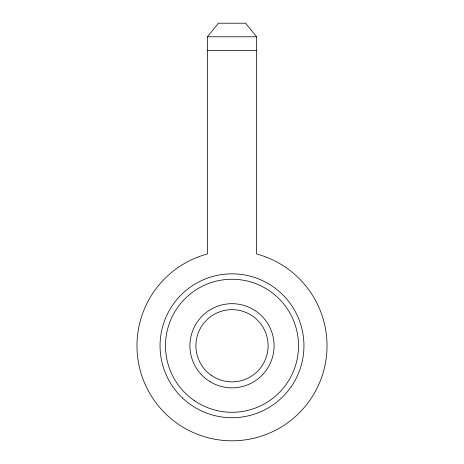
<?xml version="1.0" encoding="UTF-8"?>
<svg xmlns="http://www.w3.org/2000/svg" width="464" height="464" viewBox="0 0 464 464"><rect width="100%" height="100%" fill="white"/><g stroke="black" fill="none" stroke-linecap="round" stroke-linejoin="round"><path stroke-width="0.7" d="M207.402 36.778L218.422 23.2L245.578 23.2L256.598 36.778L256.598 253.982A95.027 95.027 0 0 1 309.842 400.275A95.027 95.027 0 0 1 154.158 400.275A95.027 95.027 0 0 1 207.402 253.982L207.402 36.778L256.598 36.778M207.402 50.35L256.598 50.35M211.793 375.695A36.111 36.111 0 0 0 268.024 348.313A36.111 36.111 0 0 0 216.189 313.304A36.111 36.111 0 0 0 211.793 375.695M182.677 398.158A71.949 71.949 0 0 0 302.029 362.291A71.949 71.949 0 0 0 211.294 276.869A71.949 71.949 0 0 0 182.677 398.158M194.3 400.577A66.52 66.52 0 0 0 298.311 351.022A66.52 66.52 0 0 0 203.389 285.72A66.52 66.52 0 0 0 194.3 400.577M210.204 381.773A42.085 42.085 0 0 0 274.073 346.649A42.085 42.085 0 0 0 211.717 308.896A42.085 42.085 0 0 0 210.204 381.773"/></g></svg>
